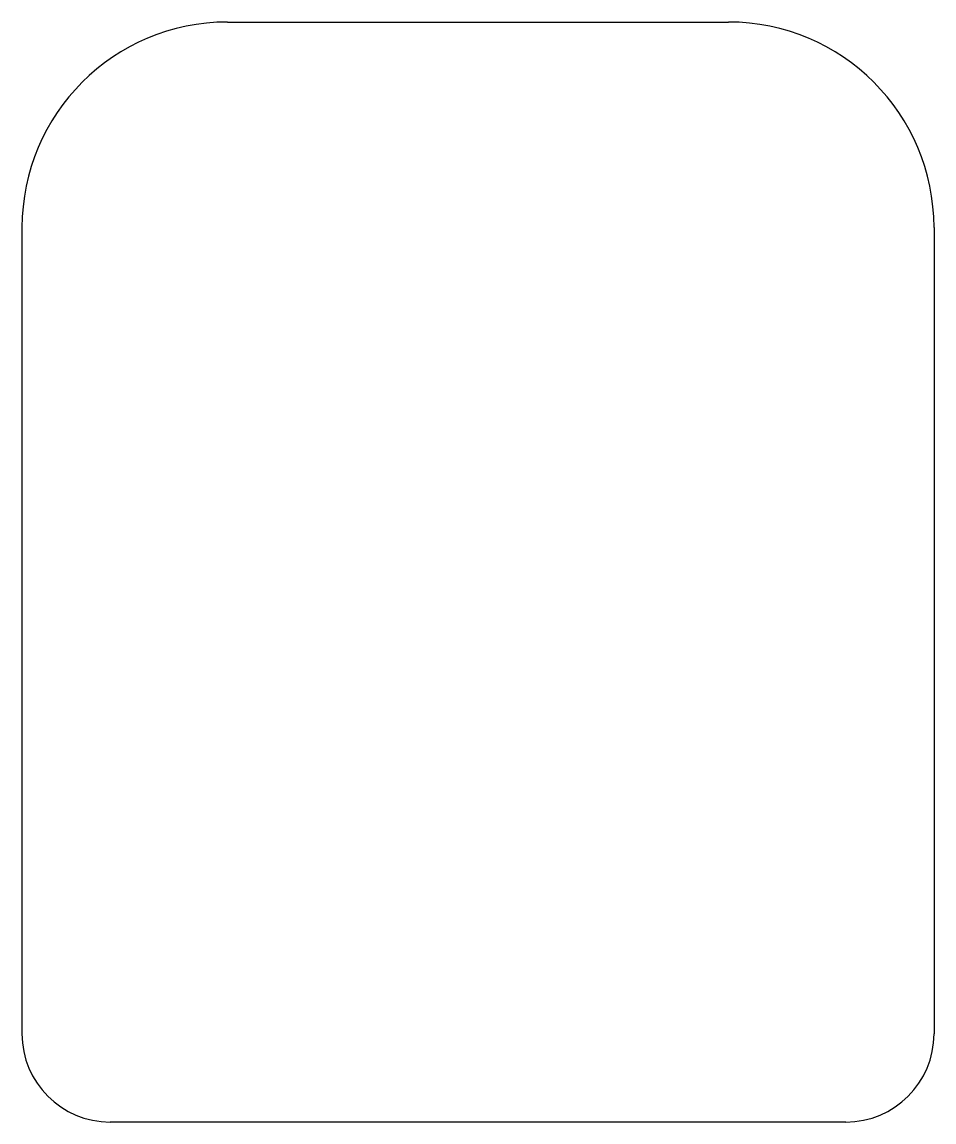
# Model space of a CAD drawing. Header units: millimetres. Extents: x -97 to 97, y -137 to 97.
import ezdxf

# ---------------------------------------------------------------- set-up
doc = ezdxf.new("R2010")
doc.units = ezdxf.units.MM

msp = doc.modelspace()

# ---------------------------------------------------------------- linework, layer by layer
for p, q in [((-53.4, 97.2), (53.4, 97.2)), ((-97.2, 53.4), (-97.2, -118.4)), ((97.2, 53.4), (97.2, -118.4)), ((78.4, -137.2), (-78.4, -137.2))]:
    msp.add_line(p, q)
for centre, radius, start, end in [((-53.4, 53.4), 43.8, -270, -180), ((53.4, 53.4), 43.8, 0, 90), ((-78.4, -118.4), 18.8, -180, -90), ((78.4, -118.4), 18.8, 270, 360)]:
    msp.add_arc(centre, radius, start, end)

doc.saveas('drawing.dxf')
